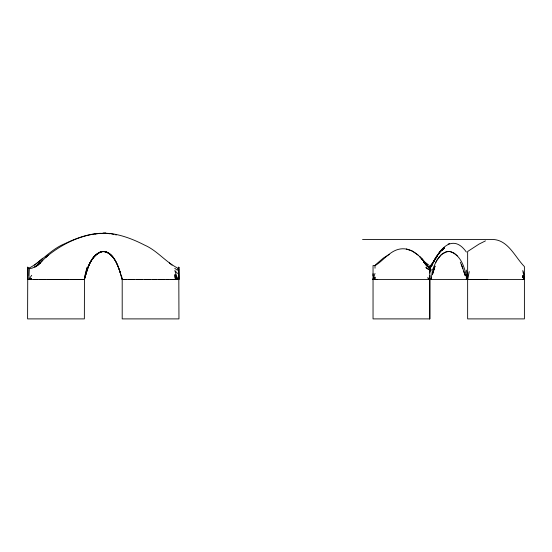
<?xml version="1.0" encoding="UTF-8"?>
<svg xmlns="http://www.w3.org/2000/svg" width="552" height="552" viewBox="0 0 552 552"><rect width="100%" height="100%" fill="white"/><g stroke="black" fill="none" stroke-linecap="round" stroke-linejoin="round"><path stroke-width="0.83" d="M27.717 275.897L27.772 267.23L27.6 318.897L84.359 318.897L84.463 277.801M429.808 275.848L429.801 318.897L373.042 318.897L373.048 273.702M375.008 268.21L375.008 265.691C384.116 260.254 390.699 249.221 402.387 248.773C414.842 248.428 422.935 259.723 429.794 268.52L429.822 270.811L432.851 269.252C435.7 261.765 440.241 251.112 449.804 251.546C461.293 254.7 465.288 268.99 466.778 279.353L466.337 279.478L466.35 274.585L467.641 279.326L467.641 318.897L524.4 318.897L524.4 274.137M429.794 268.872L429.801 271.253M429.808 273.081L429.808 271.156M467.641 272.177L467.641 279.484L487.099 279.478M429.794 271.501L429.794 269.652L429.801 271.625M178.793 269.735L178.958 318.897L122.199 318.897L122.199 279.484L121.585 276.062M27.731 275.441L27.759 267.934M432.437 270.501L431.105 279.471L429.801 279.484L427.841 277.897L429.801 279.484L431.105 279.471L431.091 277.891M70.166 279.478L84.366 279.457L86.843 267.568M469.262 271.591L467.641 279.326L466.337 279.471L467.641 279.478L466.337 279.471M376.961 279.484L373.048 279.484L373.4 277.815M27.779 267.775L27.759 267.106L27.6 279.471L84.359 279.484C87.299 269.652 89.921 257.011 100.078 252.091A9.177 9.177 0 0 1 106.467 252.091C116.644 256.984 119.204 269.652 122.192 279.457L126.249 279.478M120.267 272.447C117.5 264.85 114.485 255.673 106.495 252.105A9.315 9.28 0.5 0 0 100.195 252.057C89.948 256.935 87.319 269.59 84.366 279.457C87.52 269.369 90.328 254.493 102.375 251.574C113.029 251.581 117.293 264.022 120.177 272.357M84.366 279.457C85.443 265.622 101.416 237.871 114.623 259.564M433.258 271.094L434.403 267.472M373.048 279.381L375.001 273.454M431.774 266.064L432.568 264.146M433.237 262.717L436.639 256.466L435.286 258.688M430.477 267.83L436.611 256.507L435.238 258.791M434.086 260.668L431.222 265.795L435.438 258.433M435.638 262.683L436.66 260.806M432.671 263.09L429.808 268.507L429.801 276.662M434.962 259.502C442.324 245.267 454.634 235.338 466.343 252.036M436.998 260.185L441.455 254.555L446.216 251.836A9.191 9.191 0 0 1 450.984 251.774L454.158 253.168L457.284 255.845M434.527 260.158L429.808 266.568M436.252 257.494L437.55 255.535M443.38 248.98L444.263 247.972L442.966 249.394L444.332 247.979L441.766 250.194L444.429 248.062L440.531 251.36L436.556 256.59L439.261 252.823M31.712 275.282L28.842 279.471L31.657 278.65L28.842 279.478L29.38 268.555M522.778 275.69L524.4 279.478L373.042 279.484L375.001 277.111M375.001 277.546L373.048 279.478L375.001 278.47L373.048 279.478L375.001 277.318M100.595 233.282C88.03 233.855 76.004 238.347 64.756 243.722C51.143 249.166 41.759 261.296 29.235 268.065L29.566 268.224M42.766 258.232L34.61 265.229M373.048 279.478L375.001 278.111M375.36 264.925L383.467 257.984L389.263 254.458M448.107 244.156L449.411 243.556M485.484 240.872L478.991 244.122L467.641 251.505L467.641 279.326L466.35 270.087M174.763 268.327L177.447 270.28L177.427 267.948C165.6 261.958 157.065 250.518 144.631 245.116C134.226 239.761 123.151 235.387 111.538 233.641C87.457 231.095 63.48 242.369 45.436 257.598L48.196 255.19L37.336 265.36L40.075 263.097L34.728 267.189L37.405 265.367L32.188 268.148L29.773 268.603L28.456 268.127M97.732 233.434L94.972 233.8L106.018 233.151L103.252 233.103M55.98 279.478L60.03 279.478M152.607 279.478L156.658 279.478M362.547 239.451L491.97 239.451C508.033 239.382 514.74 256.79 524.4 266.568L524.4 274.144L522.778 270.57L524.4 279.319M29.629 279.484L31.657 279.478M33.679 279.478L37.736 279.478M522.778 279.484L524.393 279.484L522.778 275.869M39.765 279.478L45.844 279.478M47.872 279.478L53.951 279.478M62.059 279.478L68.144 279.478M128.278 279.478L134.357 279.478M136.385 279.478L142.471 279.478M144.493 279.478L150.579 279.478M158.686 279.478L164.765 279.478M166.794 279.478L168.822 279.478M176.93 279.484L170.851 279.478M174.943 278.104L177.709 279.484L178.958 279.471L178.786 267.265L178.958 279.471L122.199 279.484L120.088 272.039M106.791 233.42L110.234 233.793M429.794 269.176L427.821 268.996L425.84 267.589L429.132 269.707M375.008 265.691L373.048 265.512L373.042 275.869M466.778 279.353L467.641 279.484L466.35 274.585M111.607 233.979L113.671 234.358M115.051 234.635L116.424 234.945M406.3 249.014L412.165 251.015L418.03 255.058M428.642 264.967L422.853 260.496M174.956 277.511L177.709 279.478L174.818 270.494L177.509 273.488M427.834 266.989L429.808 268.507L423.895 262.228L427.248 266.685M169.319 262.897L172.038 265.146M174.963 276.994L177.709 279.478L174.929 274.337M419.982 256.921L427.828 266.036M419.982 256.887L421.942 258.936M174.963 276.545L177.709 279.478L174.943 274.951M425.854 264.505L423.888 262.145L426.62 265.753M174.956 276.145L177.709 279.478L174.95 275.386M423.881 261.372L421.935 258.998L425.82 264.063M174.956 275.765L177.709 279.478M522.778 277.214L524.4 279.478L522.778 276.055M522.778 276.938L524.4 279.478L522.778 276.248M522.778 276.683L524.4 279.478L522.778 276.455M460.313 262.193L461.534 265.091M462.7 268.155L465.143 275.469M463.894 271.563L465.115 275.379M178.793 267.775L178.724 267.113L178.793 269.79M429.794 275.289L429.801 318.897M429.801 265.54L429.801 268.355M429.615 279.484L429.615 318.897M429.808 268.479L431.264 265.691L429.808 268.479M429.801 279.409L431.105 279.478L429.801 279.326M433.727 270.156L432.416 274.648L435.045 266.064L433.734 270.156M435.349 258.522L433.976 260.889L436.77 256.383L435.39 258.46M436.68 256.432L435.314 258.605L436.722 256.397M440.531 251.36L439.199 252.892L440.558 251.332M42.704 260.185L39.951 263.125L42.725 260.178M40.013 262.883L37.274 265.781L40.048 262.876M441.821 250.07L440.496 251.415L441.855 250.056M444.332 247.979L443.014 249.159L444.374 248M443.111 248.966L441.793 250.118L443.146 248.973M444.401 248.02L443.063 249.028L444.401 248.02M423.901 261.227L421.942 259.067L423.901 261.234M462.742 268.272L461.479 264.946L462.742 268.272"/></g></svg>
